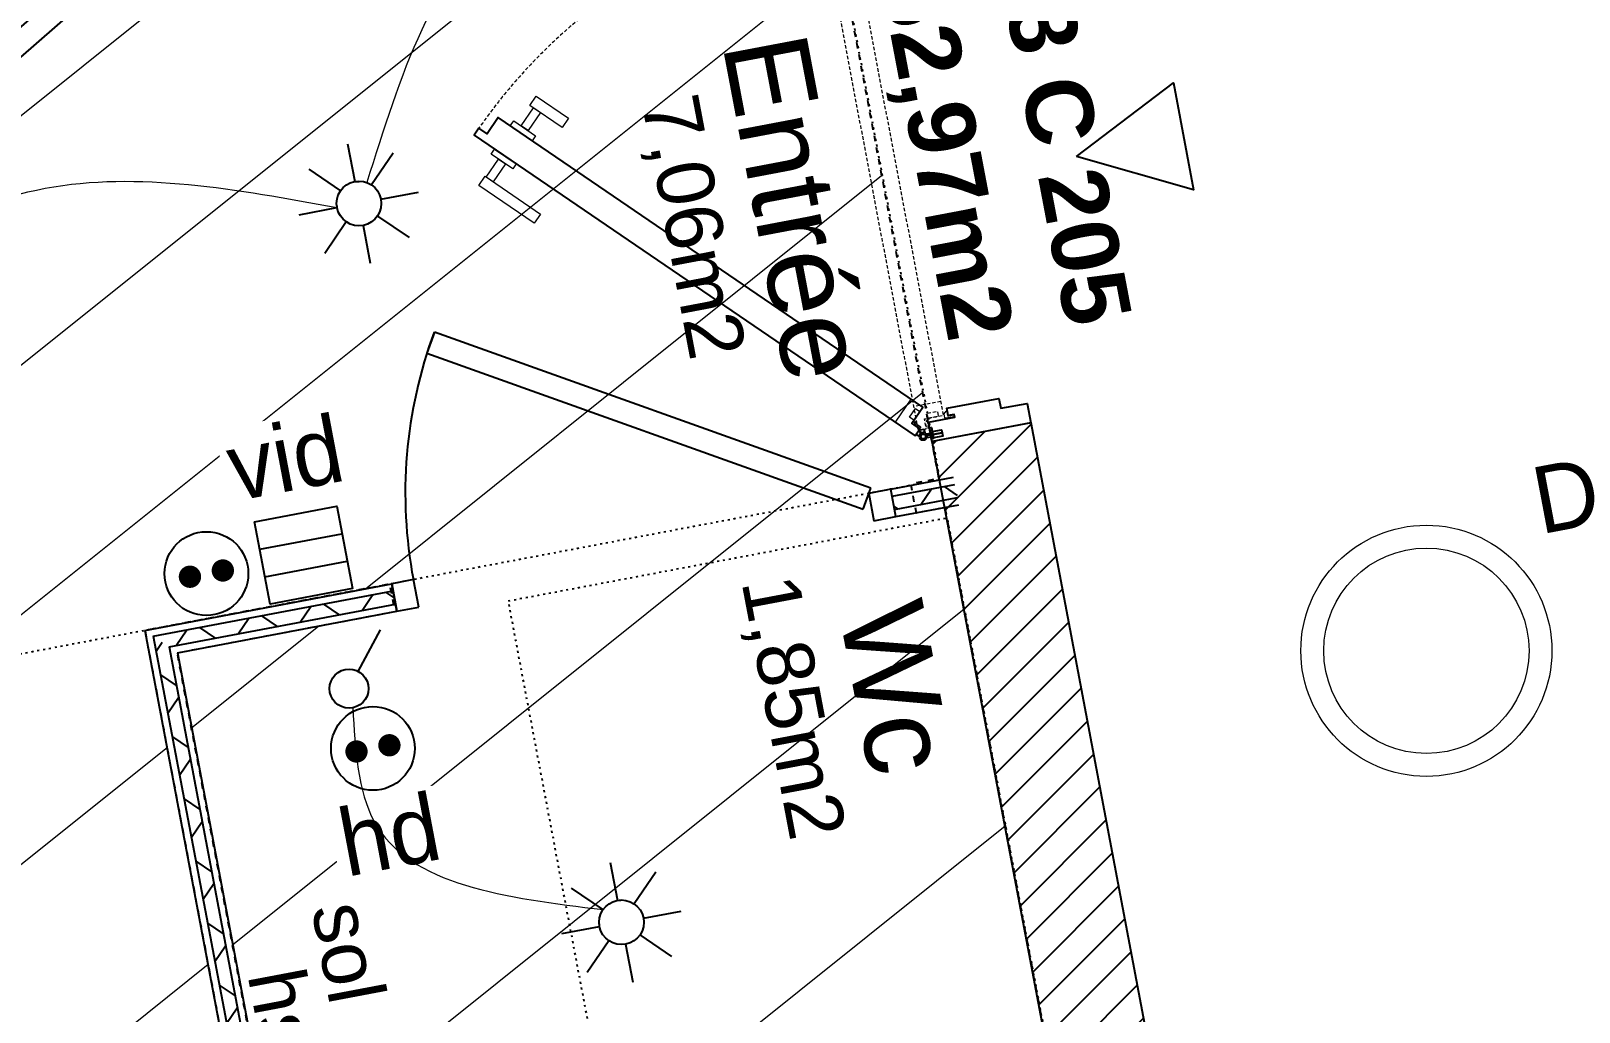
# Model space of a CAD drawing. Header units: centimetres. Extents: x 187368 to 251255, y -383447 to -322514.
# Drawn here: x 198635 to 201409, y -345997 to -344240 of the extents above; entities that cross this region are included whole.
import ezdxf

# ---------------------------------------------------------------- set-up
doc = ezdxf.new("R2010")
doc.units = ezdxf.units.CM
for name, pattern in [('Style de ligne -1', [0.41664, 0.20828, -0.20836]), ('Style de ligne -16', [0.192476, 0.123031, -0.069444]), ('Style de ligne -5', [0.20828, 0.069425, -0.138855])]:
    doc.linetypes.add(name, pattern=pattern)
doc.layers.get('0').update_dxf_attribs({"color": 252})
doc.layers.add('3-BAT C-Niveau 2', color=252, linetype='Continuous')
doc.layers.add('prlm-ELEC-CFA', color=1, linetype='Continuous', lineweight=25)
doc.layers.add('prlm-ELEC-CFO', color=1, linetype='Continuous', lineweight=25)
doc.styles.add('Geneva (bold)', font='arialbd.ttf')
doc.styles.add('Helvetica', font='arial.ttf')
doc.styles.add('prlm-elec-cfa', font='comic.ttf', dxfattribs={"height": 12})
doc.styles.add('prlm-elec-cfo', font='comic.ttf', dxfattribs={"height": 12})

# ---------------------------------------------------------------- blocks, each defined once
blk = doc.blocks.new('xi.PCHD')
at = {"color": 0, "lineweight": 5}
blk.add_wipeout([(-7.5, -7.5), (7.5, -7.5), (7.5, 7.5), (-7.5, 7.5)], dxfattribs=at).dxf.layer = 'prlm-ELEC-CFO'
at = {"layer": 'prlm-ELEC-CFO', "color": 0, "linetype": 'ByBlock', "lineweight": 5, "const_width": 2}
for points in [[(-4, 0, 1), (-2, 0, 1)], [(2, 0, 1), (4, 0, 1)]]:
    blk.add_lwpolyline(points, format="xyb", close=True, dxfattribs=at)
at = {"layer": 'prlm-ELEC-CFO', "color": 0, "linetype": 'ByBlock', "lineweight": -2}
blk.add_circle((0, 0), 7.5, dxfattribs=at)
blk = doc.blocks.new('xi.SA')
at = {"layer": 'prlm-ELEC-CFO', "color": 0}
blk.add_lwpolyline([(0.2, -1.28), (5.5, 5.28)], dxfattribs=at)
blk.add_circle((-2, -4), 3.5, dxfattribs=at)
blk = doc.blocks.new('xi.SPOT')
at = {"color": 0, "lineweight": 5}
blk.add_wipeout([(-4, 0), (-2.83, -2.83), (0, -4), (2.83, -2.83), (4, 0), (2.83, 2.83), (0, 4), (-2.83, 2.83)], dxfattribs=at).dxf.layer = 'prlm-ELEC-CFO'
at = {"layer": 'prlm-ELEC-CFO', "color": 0, "linetype": 'ByBlock', "lineweight": -2, "flags": 128}
for points in [[(0, 10.88), (0, 4)], [(-7.69, 7.69), (-2.83, 2.83)], [(7.69, 7.69), (2.83, 2.83)], [(-10.88, 0), (-4, 0)], [(4, 0), (10.88, 0)], [(-2.83, -2.83), (-7.69, -7.69)], [(0, -4), (0, -10.88)], [(2.83, -2.83), (7.69, -7.69)]]:
    blk.add_lwpolyline(points, dxfattribs=at)
at = {"layer": 'prlm-ELEC-CFO', "color": 0, "linetype": 'ByBlock', "lineweight": -2}
blk.add_circle((0, 0), 4, dxfattribs=at)
blk = doc.blocks.new('xi.PC')
at = {"color": 0, "lineweight": 5}
blk.add_wipeout([(-7.5, -7.5), (7.5, -7.5), (7.5, 7.5), (-7.5, 7.5)], dxfattribs=at).dxf.layer = 'prlm-ELEC-CFO'
at = {"layer": 'prlm-ELEC-CFO', "color": 0, "linetype": 'ByBlock', "lineweight": 5, "const_width": 2}
for points in [[(-4, 0, 1), (-2, 0, 1)], [(2, 0, 1), (4, 0, 1)]]:
    blk.add_lwpolyline(points, format="xyb", close=True, dxfattribs=at)
at = {"layer": 'prlm-ELEC-CFO', "color": 0, "linetype": 'ByBlock', "lineweight": -2}
blk.add_circle((0, 0), 7.5, dxfattribs=at)
blk = doc.blocks.new('xi.VID')
at = {"layer": 'prlm-ELEC-CFA', "color": 0, "linetype": 'ByBlock', "lineweight": -2, "flags": 128}
blk.add_lwpolyline([(-7.5, 7.5), (7.5, 7.5), (7.5, -7.5), (-7.5, -7.5)], close=True, dxfattribs=at)
at = {"layer": 'prlm-ELEC-CFA', "color": 0}
for points in [[(-7.5, 2.5), (7.5, 2.5)], [(-7.5, -2.5), (7.5, -2.5)]]:
    blk.add_lwpolyline(points, dxfattribs=at)
blk = doc.blocks.new('xi.lumD')
at = {"layer": 'prlm-ELEC-CFO', "color": 0, "linetype": 'ByBlock', "lineweight": 13}
for radius in [22.49, 18.39]:
    blk.add_circle((0, 0), radius, dxfattribs=at)

msp = doc.modelspace()

# ---------------------------------------------------------------- hatches: boundary and pattern name
at = {"linetype": 'Continuous', "lineweight": 18}
h = msp.add_hatch(dxfattribs=at)
h.set_pattern_fill('BA 13', color=256, scale=10, style=0, pattern_type=2)
h.set_pattern_definition([(218.65981, (66931.62, 115456.3), (-199.24783, 287.75041), [])])
h.paths.add_polyline_path([(199992.9, -343615.8), (200261.7, -345041.6), (200211.4, -345051.1), (200221.2, -345102.7), (200272.6, -345092.9), (200518.1, -346389), (199142.8, -346649.4), (198897.5, -345353.4), (199287.8, -345279.5), (199278.5, -345230.4), (198839.5, -345313.5), (199256.3, -347515.4), (198154.5, -347725.6), (198145.6, -347676.6), (197487.2, -347801.3), (197261.8, -346610.7), (197919.7, -346485.8), (197466.6, -344093.7)])
at = {"linetype": 'Continuous'}
h = msp.add_hatch(dxfattribs=at)
h.set_pattern_fill('02_ISOLANT', color=256, scale=10, angle=10.7236, style=0, pattern_type=2)
h.set_pattern_definition([(55.723595, (66931.62, 115456.28), (-66.106423, 45.054865), []), (145.723595, (66931.62, 115456.28), (45.054865, 66.106423), [])])
h.paths.add_polyline_path([(200178.2, -345073.2), (200182.7, -345096.8), (200295.4, -345075.5), (200290.9, -345051.9)])
h = msp.add_hatch(dxfattribs=at)
h.set_pattern_fill('02_ISOLANT', color=256, scale=10, angle=10.7236, style=0, pattern_type=2)
h.set_pattern_definition([(55.723595, (66931.62, 115456.28), (-66.106423, 45.054865), []), (145.723595, (66931.62, 115456.28), (45.054865, 66.106423), [])])
h.paths.add_polyline_path([(198854.6, -345323.9), (198882.7, -345343), (199288.6, -345266.1), (199284.1, -345242.5)])
h = msp.add_hatch(dxfattribs=at)
h.set_pattern_fill('02_ISOLANT', color=256, scale=10, angle=-79.2809, style=0, pattern_type=2)
h.set_pattern_definition([(325.719065, (66931.62, 115456.28), (45.060091, 66.102861), []), (55.719065, (66931.62, 115456.28), (66.102861, -45.060091), [])])
h.paths.add_polyline_path([(198882.7, -345343), (198854.6, -345323.9), (199189, -347090.3), (199206.3, -347052.8)])
at = {"layer": '3-BAT C-Niveau 2', "linetype": 'Continuous'}
h = msp.add_hatch(dxfattribs=at)
h.set_pattern_fill('MURS MACONNERIE-2', color=256, scale=10, style=0, pattern_type=2)
h.set_pattern_definition([(45, (67117.507, 115456.283), (-31.2347524, 39.0434405), [])])
h.paths.add_polyline_path([(201941.8, -353906.7), (202118.6, -353873.3), (200427.2, -344941.6), (200250.3, -344975.1)])

# ---------------------------------------------------------------- linework, layer by layer
at = {"linetype": 'Continuous'}
for p, q in [((199358.3, -344779.1), (199344.9, -344816.8)), ((200139.9, -345058.5), (199358.3, -344779.1)), ((199344.9, -344816.8), (200126.4, -345096.1)), ((200251.2, -344962.7), (200242.5, -344964.4)), ((200175.8, -345060.4), (200288.5, -345039.1)), ((200126.4, -345096.1), (200139.9, -345058.5)), ((200175.8, -345060.4), (200136.5, -345067.9)), ((200185.1, -345109.6), (200175.8, -345060.4)), ((200178.2, -345073.2), (200290.9, -345051.9)), ((200178.2, -345073.2), (200290.9, -345051.9)), ((200136.5, -345067.9), (200145.8, -345117)), ((200182.7, -345096.8), (200295.4, -345075.5)), ((200182.7, -345096.8), (200295.4, -345075.5)), ((200145.8, -345117), (200185.1, -345109.6)), ((198839.4, -345313.5), (199281.7, -345229.8)), ((199321, -345222.3), (199281.7, -345229.8)), ((199281.7, -345229.8), (199291, -345278.9)), ((199330.3, -345271.5), (199321, -345222.3)), ((198854.6, -345323.9), (199284.1, -345242.5)), ((198854.6, -345323.9), (199284.1, -345242.5)), ((198882.7, -345343), (199288.6, -345266.1)), ((198882.7, -345343), (199288.6, -345266.1)), ((199291, -345278.9), (199330.3, -345271.5)), ((198854.6, -345323.9), (199189, -347090.3)), ((198854.6, -345323.9), (199189, -347090.3)), ((198882.7, -345343), (199206.3, -347052.8)), ((198882.7, -345343), (199206.3, -347052.8)), ((198897.9, -345353.4), (199215.7, -347032.5))]:
    msp.add_line(p, q, dxfattribs=at)
at = {"linetype": 'Continuous', "lineweight": 18}
msp.add_line((200212.1, -344899.2), (200184, -344940.5), dxfattribs=at)
at = {"linetype": 'Style de ligne -16', "lineweight": 18, "ltscale": 50.8}
msp.add_line((200265.8, -344903.3), (200216.7, -344912.6), dxfattribs=at)
at = {"linetype": 'Continuous', "lineweight": 25}
for p, q in [((200175.8, -345060.4), (200288.5, -345039.1)), ((200185.1, -345109.6), (200175.8, -345060.4)), ((200185.1, -345109.6), (200297.8, -345088.2)), ((198839.4, -345313.5), (199281.7, -345229.8)), ((199291, -345278.9), (199281.7, -345229.8)), ((198897.9, -345353.4), (199291, -345278.9)), ((198839.4, -345313.5), (199179.6, -347110.6)), ((198897.9, -345353.4), (199215.7, -347032.5))]:
    msp.add_line(p, q, dxfattribs=at)
at = {"linetype": 'Style de ligne -1', "ltscale": 50.8, "flags": 128}
msp.add_lwpolyline([(199992.9, -343615.8), (200261.7, -345041.6), (200211.4, -345051.1), (200221.2, -345102.7), (200272.6, -345092.9), (200518.1, -346389), (199142.8, -346649.4), (198897.5, -345353.4), (199287.8, -345279.5), (199278.5, -345230.4), (198839.5, -345313.5), (199256.3, -347515.4), (198154.5, -347725.6), (198145.6, -347676.6), (197487.2, -347801.3), (197261.8, -346610.7), (197919.7, -346485.8), (197466.6, -344093.7)], close=True, dxfattribs=at)
at = {"linetype": 'Continuous', "flags": 128}
for points in [[(199203.8, -343773.9), (198578.2, -344319.4), (198552, -344289.3), (199177.5, -343743.7)], [(200219.7, -344964.8), (200228.1, -344952.4), (200213.4, -344942.4), (200233.1, -344913.5), (199472.3, -344394.9), (199452.6, -344423.9), (199437.9, -344413.8), (199429.5, -344426.2)], [(200426.7, -344941.7), (200249.8, -344975.2), (200243.2, -344940.2), (200290.4, -344931.2), (200289.5, -344926.4), (200278.6, -344928.4), (200276.2, -344915.6), (200369.5, -344897.9), (200372.9, -344915.6), (200420, -344906.7)], [(200248.9, -344970.4), (200245.1, -344950.5), (200248.8, -344949.9), (200252.5, -344969.7)], [(200251.2, -344962.7), (200250.1, -344957.1), (200266.7, -344954), (200267.8, -344959.6)], [(200252.3, -344968.3), (200251.2, -344962.7), (200267.8, -344959.6), (200268.9, -344965.2)]]:
    msp.add_lwpolyline(points, close=True, dxfattribs=at)
at = {"linetype": 'Style de ligne -5', "ltscale": 50.8, "flags": 128}
for points in [[(198102.3, -345453.1), (197879, -344274), (200040.6, -343864.7), (200263.9, -345043.8)], [(199490.7, -345260.4), (200276.8, -345111.6), (200518.7, -346388.9), (199732.6, -346537.7)]]:
    msp.add_lwpolyline(points, close=True, dxfattribs=at)
at = {"linetype": 'Style de ligne -16', "lineweight": 18, "ltscale": 50.8, "flags": 128}
for points in [[(200224.7, -344955), (200239.4, -344952.2), (200236.1, -344934.7), (200270.5, -344928.2), (200099.2, -344023.6), (200064.8, -344030.1), (200061.5, -344012.7), (200046.8, -344015.4)], [(200242.9, -344933.5), (200241.1, -344924.2), (200259.4, -344920.8), (200261.1, -344930)]]:
    msp.add_lwpolyline(points, close=True, dxfattribs=at)
at = {"linetype": 'Continuous', "lineweight": 18, "flags": 128}
for points in [[(199598.5, -344396.2), (199587.3, -344412.8), (199529.4, -344373.3), (199540.7, -344356.8)], [(199539.2, -344427.4), (199533.1, -344436.3), (199494.2, -344409.9), (199500.4, -344400.9)], [(199548, -344386), (199526, -344418.3), (199513.6, -344409.9), (199535.6, -344377.6)], [(199460, -344460.2), (199466.1, -344451.2), (199504.9, -344477.7), (199498.8, -344486.6)], [(199451.1, -344501.5), (199473.2, -344469.2), (199485.6, -344477.6), (199463.5, -344510)], [(199437.8, -344516.7), (199449.1, -344500.1), (199548.2, -344567.7), (199537, -344584.2)], [(200217.3, -344936.7), (200209.5, -344931.4), (200220, -344916.1), (200227.7, -344921.4)], [(200289.3, -344930.7), (200274.6, -344933.5), (200272.9, -344932.4), (200271.7, -344925.7), (200275, -344920.7), (200276.2, -344920.5), (200277.9, -344929.6), (200288.7, -344927.5)]]:
    msp.add_lwpolyline(points, close=True, dxfattribs=at)
msp.add_lwpolyline([(200218.9, -344939.3), (200222.7, -344944.1), (200229.8, -344948.9), (200228.2, -344951.2), (200221.6, -344946.7), (200217.9, -344940.1), (200218.9, -344939.3)], dxfattribs=at)
at = {"linetype": 'Continuous', "flags": 128}
for points in [[(200225.8, -344955.9), (200231.3, -344959.6, 0.143165), (200228.3, -344962.1, 0.143165), (200227.1, -344965.8), (200221.6, -344962)], [(200235.3, -344953), (200236.6, -344959.6, 0.143165), (200232.7, -344959.2, 0.143165), (200229.3, -344961), (200228, -344954.4)], [(200248.3, -344967), (200240.4, -344968.5, 0.143165), (200240.8, -344964.7, 0.143165), (200239, -344961.2), (200246.9, -344959.8)]]:
    msp.add_lwpolyline(points, format="xyb", close=True, dxfattribs=at)
at = {"linetype": 'Style de ligne -16', "lineweight": 18, "ltscale": 50.8, "flags": 128}
msp.add_lwpolyline([(200242.1, -344936.4), (200241.5, -344942.5), (200243.1, -344950.9), (200240.3, -344951.5), (200238.8, -344943.6), (200240.9, -344936.3), (200242.2, -344936.4)], dxfattribs=at)
at = {"linetype": 'Continuous'}
for radius in [6.89, 4.29]:
    msp.add_circle((200234, -344966), radius, dxfattribs=at)
at = {"linetype": 'Style de ligne -16', "lineweight": 18, "ltscale": 50.8}
msp.add_arc((200234, -344966), 968.8, 101.1435, 145.2564, dxfattribs=at)
at = {"linetype": 'Continuous'}
msp.add_arc((200136.5, -345067.9), 830.5, 159.6405, 190.7236, dxfattribs=at)
at = {"layer": '3-BAT C-Niveau 2', "linetype": 'Continuous', "lineweight": 25}
for p, q in [((200427.2, -344941.6), (200250.3, -344975.1)), ((202118.6, -353873.3), (200427.2, -344941.6)), ((202118.6, -353873.3), (200427.2, -344941.6)), ((201941.8, -353906.7), (200250.3, -344975.1)), ((202076, -354615.6), (200250.3, -344975.1))]:
    msp.add_line(p, q, dxfattribs=at)
at = {"layer": '3-BAT C-Niveau 2', "linetype": 'Continuous', "flags": 128}
msp.add_lwpolyline([(200508.9, -344464.5), (200682.4, -344332.6), (200718.5, -344524.2)], close=True, dxfattribs=at)
at = {"layer": 'prlm-ELEC-CFO', "lineweight": 13}
for points in [[(199932.7, -343915.6), (199488.5, -344033.2), (199237.2, -344511.3)], [(198181.5, -344745.9), (198660.9, -344521.5), (199183.6, -344556.1)]]:
    msp.add_spline(points, degree=3, dxfattribs=at)

# ---------------------------------------------------------------- texts
at = {"attachment_point": 2, "rotation": 280.7236, "line_spacing_factor": 0.834288, "style": 'Helvetica'}
for s, insert, char_height in [('Entrée\\P{\\H0.6752x;7,06m2}\\P', (200080.4, -344541.4), 151.309), ('Wc\\P{\\H0.6752x;1,85m2}\\P', (200259.6, -345401.7), 151.309), ('sol carrelage', (199312, -346188.1), 100.872), ('hsfp 2,15', (199176.3, -346196.4), 100.87)]:
    msp.add_mtext(s, dxfattribs=dict(at, insert=insert, char_height=char_height))
at = {"layer": '3-BAT C-Niveau 2', "insert": (200368.6, -344446.6), "char_height": 120, "attachment_point": 5, "rotation": 280.7236, "line_spacing_factor": 1.060906, "style": 'Geneva (bold)'}
msp.add_mtext('T3 C 205\\P62,97m2', dxfattribs=at)

# ---------------------------------------------------------------- next in the draw order: block references
at = {"layer": 'prlm-ELEC-CFO', "xscale": 10, "yscale": 10, "zscale": 10, "rotation": 10.72360141139323}
for name, p in [('xi.SPOT', (199222.9, -344548.7)), ('xi.PC', (198949.7, -345211.6))]:
    msp.add_blockref(name, p, dxfattribs=at)

# ---------------------------------------------------------------- next in the draw order: texts
at = {"layer": 'prlm-ELEC-CFA', "lineweight": 20, "insert": (199090.8, -345005.1), "char_height": 120, "attachment_point": 5, "rotation": 10.7236, "line_spacing_factor": 0.8, "style": 'prlm-elec-cfa', "bg_fill": 3, "box_fill_scale": 1.1, "bg_fill_color": 256, "bg_fill_transparency": 0}
msp.add_mtext('vid', dxfattribs=at)
at = {"layer": 'prlm-ELEC-CFO', "lineweight": 20, "char_height": 120, "rotation": 10.7236, "line_spacing_factor": 0.8, "style": 'prlm-elec-cfo', "bg_fill": 3, "bg_fill_color": 256, "bg_fill_transparency": 0}
for s, insert, attachment_point, box_fill_scale in [('D', (201374.5, -345012.8), 2, 0.95), ('hd', (199277.6, -345680.1), 5, 1.1)]:
    msp.add_mtext(s, dxfattribs=dict(at, insert=insert, attachment_point=attachment_point, box_fill_scale=box_fill_scale))

# ---------------------------------------------------------------- next in the draw order: block references
at = {"layer": 'prlm-ELEC-CFA', "xscale": 10, "yscale": 10, "zscale": 10, "rotation": 10.72360141139323}
msp.add_blockref('xi.VID', (199123.6, -345178.6), dxfattribs=at)
at = {"layer": 'prlm-ELEC-CFO', "xscale": 10, "yscale": 10, "zscale": 10}
for name, p, rotation in [('xi.lumD', (201135.5, -345349.8), 10.72360141139267), ('xi.PCHD', (199248.1, -345524.6), 10.72360141139323)]:
    msp.add_blockref(name, p, dxfattribs=dict(at, rotation=rotation))

# ---------------------------------------------------------------- next in the draw order: linework, layer by layer
at = {"layer": 'prlm-ELEC-CFO', "lineweight": 13}
msp.add_spline([(199211.8, -345452), (199250.4, -345655.7), (199660.5, -345813.4)], degree=3, dxfattribs=at)

# ---------------------------------------------------------------- next in the draw order: block references
at = {"layer": 'prlm-ELEC-CFO', "xscale": 10, "yscale": 10, "zscale": 10, "rotation": 10.72360141139323}
msp.add_blockref('xi.SA', (199217.5, -345374.6), dxfattribs=at)

# ---------------------------------------------------------------- next in the draw order: block references
msp.add_blockref('xi.SPOT', (199693.4, -345836.1), dxfattribs=at)

doc.saveas('drawing.dxf')
